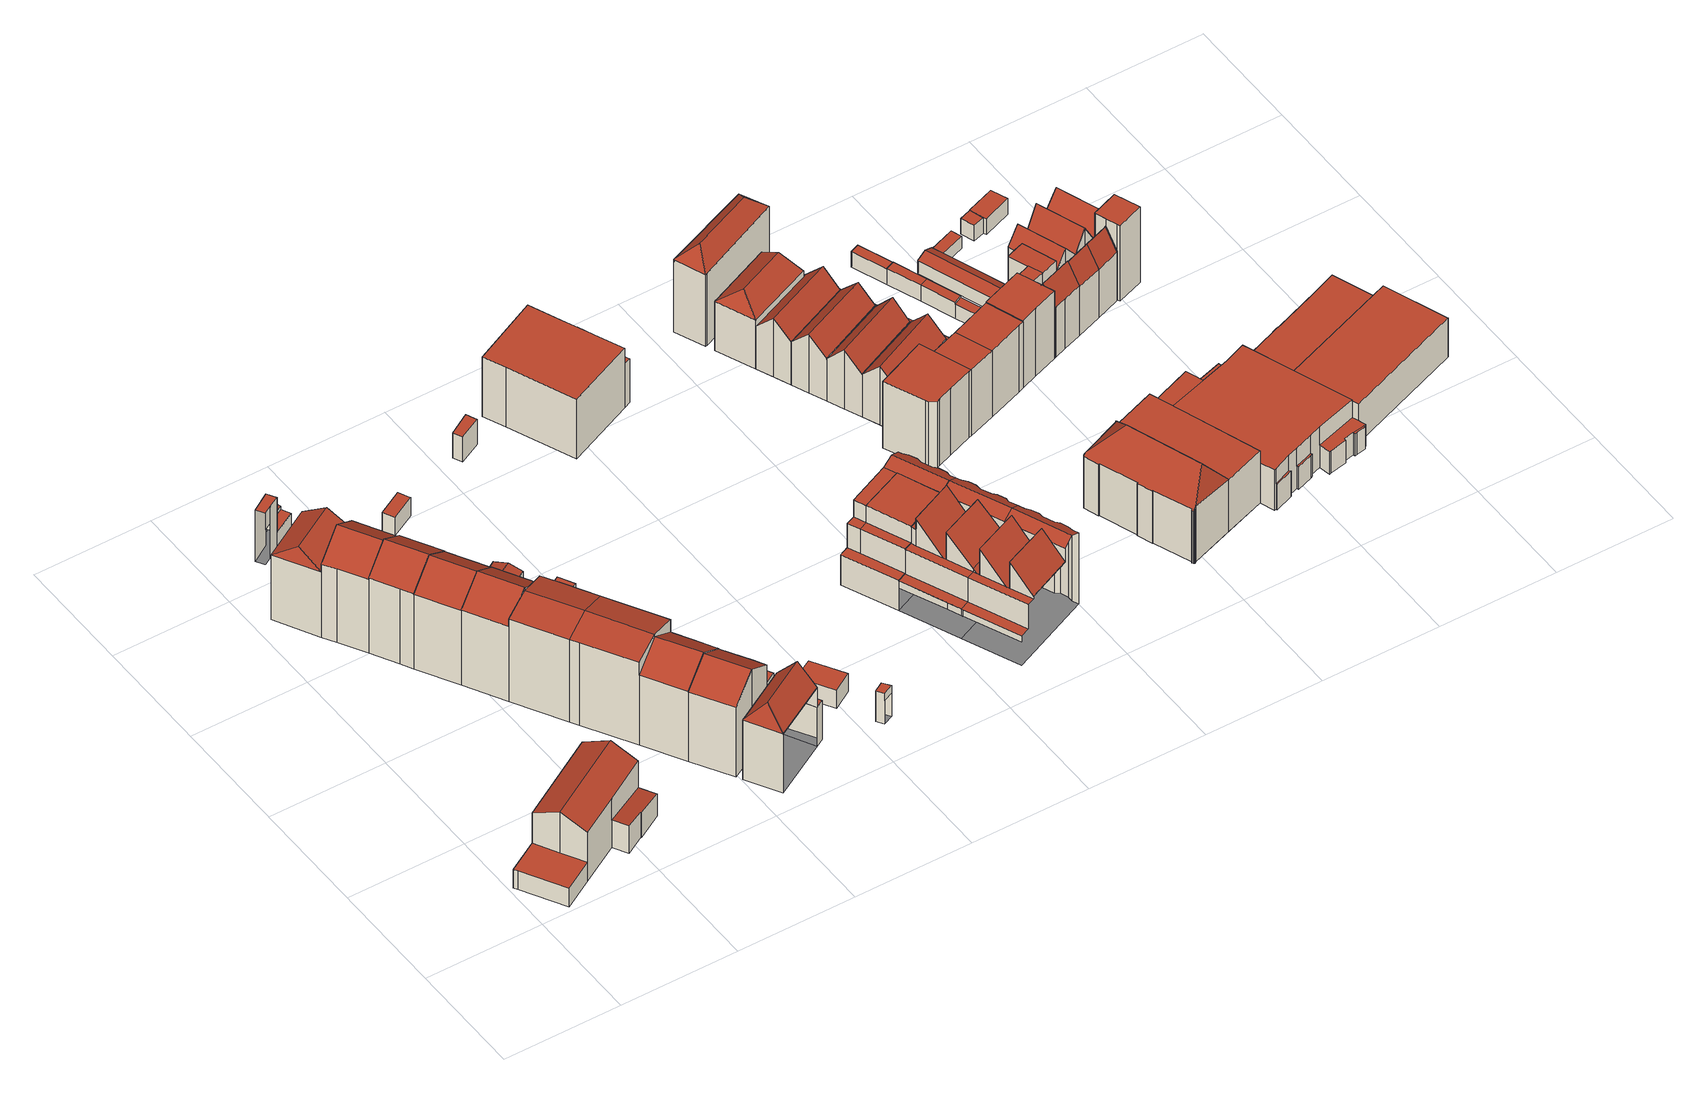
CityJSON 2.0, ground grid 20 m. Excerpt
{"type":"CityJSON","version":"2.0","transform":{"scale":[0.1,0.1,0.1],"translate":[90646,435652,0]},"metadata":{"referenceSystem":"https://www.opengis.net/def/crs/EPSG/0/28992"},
"CityObjects":{
"building1":{"type":"Building","attributes":{"TerrainHeight":2.44,"bron_tex":"UltraCAM-X 10cm juni 2008","voll_tex":"complete","bron_geo":"Lidar 15-30 punten - nov. 2008","status":"1","isWatertight":"0"},"geometry":[{"type":"MultiSurface","lod":"2","boundaries":[[[0,1,2,3,4,5]],[[6,7,8,9,10]],[[11,12,13,14,15]],[[15,16,17,11]],[[18,19,20,21,22,23,24,25,26,27,28]],[[5,4,21,20]],[[4,3,22,21]],[[3,2,23,22]],[[2,1,24,23]],[[1,0,25,24]],[[15,14,20,29]],[[14,13,0,5]],[[13,12,26,25]],[[12,11,30,10]],[[17,16,19,31]],[[16,15,29,19]],[[11,17,6,30]],[[7,6,31,18]],[[10,9,27,26]],[[9,8,28,27]],[[8,7,18,28]]],"semantics":{"surfaces":[{"type":"RoofSurface"},{"type":"GroundSurface"},{"type":"WallSurface"}],"values":[0,0,0,0,1,2,2,2,2,2,2,2,2,2,2,2,2,2,2,2,2]}}]},
"building2":{"type":"Building","attributes":{"TerrainHeight":1.16,"bron_tex":"UltraCAM-X 10cm juni 2008","voll_tex":"complete","bron_geo":"Lidar 15-30 punten - nov. 2008","status":"1","isWatertight":"0"},"geometry":[{"type":"MultiSurface","lod":"2","boundaries":[[[32,33,34,35]],[[33,36,37,34]],[[32,36,33]],[[38,39,40,41]],[[35,34,42,39]],[[34,37,40,42]],[[36,32,38,41]]],"semantics":{"surfaces":[{"type":"RoofSurface"},{"type":"GroundSurface"},{"type":"WallSurface"}],"values":[0,0,0,1,2,2,2]}}]},
"building3":{"type":"Building","attributes":{"TerrainHeight":0.5,"bron_tex":"UltraCAM-X 10cm juni 2008","voll_tex":"complete","bron_geo":"Lidar 15-30 punten - nov. 2008","status":"1","isWatertight":"0"},"geometry":[{"type":"MultiSurface","lod":"2","boundaries":[[[43,44,45,46,47]],[[48,43,47,49]],[[50,51,52,53]],[[40,54,55,56,57,41]],[[43,48,37,58]],[[48,49,51,50]],[[50,53,54,40]],[[53,52,55,54]],[[44,43,58,36]],[[46,45,57,56]],[[45,44,41,57]]],"semantics":{"surfaces":[{"type":"RoofSurface"},{"type":"GroundSurface"},{"type":"WallSurface"}],"values":[0,0,0,1,2,2,2,2,2,2,2]}}]},
"building4":{"type":"Building","attributes":{"TerrainHeight":0.2,"bron_tex":"UltraCAM-X 10cm juni 2008","voll_tex":"complete","bron_geo":"Lidar 15-30 punten - nov. 2008","status":"1","isWatertight":"0"},"geometry":[{"type":"MultiSurface","lod":"2","boundaries":[[[59,60,61,62,63]],[[64,59,63,65]],[[66,67,68,69]],[[56,55,70,71,72,73]],[[59,64,49,47]],[[64,65,68,67]],[[65,63,74,75]],[[67,66,52,51]],[[66,69,70,55]],[[69,68,71,70]],[[60,59,47,46]],[[63,62,76,74]],[[62,61,73,72]],[[61,60,56,73]]],"semantics":{"surfaces":[{"type":"RoofSurface"},{"type":"GroundSurface"},{"type":"WallSurface"}],"values":[0,0,0,1,2,2,2,2,2,2,2,2,2,2]}}]},
"building5":{"type":"Building","attributes":{"TerrainHeight":0.25,"bron_tex":"UltraCAM-X 10cm juni 2008","voll_tex":"complete","bron_geo":"Lidar 15-30 punten - nov. 2008","status":"1","isWatertight":"0"},"geometry":[{"type":"MultiSurface","lod":"2","boundaries":[[[74,76,77,78]],[[75,74,78,79]],[[72,71,80,81]],[[75,79,80,71]],[[77,76,72,81]]],"semantics":{"surfaces":[{"type":"RoofSurface"},{"type":"GroundSurface"},{"type":"WallSurface"}],"values":[0,0,1,2,2]}}]},
"building6":{"type":"Building","attributes":{"TerrainHeight":1.09,"bron_tex":"UltraCAM-X 10cm juni 2008","voll_tex":"complete","bron_geo":"Lidar 15-30 punten - nov. 2008","status":"1","isWatertight":"0"},"geometry":[{"type":"MultiSurface","lod":"2","boundaries":[[[82,83,84,85,86]],[[87,88,89,90]],[[91,92,93,94,95,96]],[[97,82,86,98]],[[99,100,101,102,103,104,105,106]],[[86,85,107,108]],[[85,84,109,107]],[[84,83,87,90]],[[83,82,110,100]],[[90,89,103,109]],[[89,88,111,103]],[[91,96,100,99]],[[96,95,88,87]],[[95,94,104,111]],[[94,93,112,113]],[[97,98,102,101]],[[98,86,108,102]],[[82,97,101,110]]],"semantics":{"surfaces":[{"type":"RoofSurface"},{"type":"GroundSurface"},{"type":"WallSurface"}],"values":[0,0,0,0,1,2,2,2,2,2,2,2,2,2,2,2,2,2]}}]},
"building7":{"type":"Building","attributes":{"TerrainHeight":0.2,"bron_tex":"UltraCAM-X 10cm juni 2008","voll_tex":"complete","bron_geo":"Lidar 15-30 punten - nov. 2008","status":"1","isWatertight":"0"},"geometry":[{"type":"MultiSurface","lod":"2","boundaries":[[[114,115,116,117]],[[118,114,117,119]],[[81,80,120,121]],[[115,114,78,77]],[[117,122,123]],[[116,115,81,121]],[[114,118,79,78]],[[118,119,120,80]],[[124,125,123]],[[125,117,123]]],"semantics":{"surfaces":[{"type":"RoofSurface"},{"type":"GroundSurface"},{"type":"WallSurface"}],"values":[0,0,1,2,2,2,2,2,2,2]}}]},
"building8":{"type":"Building","attributes":{"TerrainHeight":-0.03,"bron_tex":"UltraCAM-X 10cm juni 2008","voll_tex":"complete","bron_geo":"Lidar 15-30 punten - nov. 2008","status":"1","isWatertight":"0"},"geometry":[{"type":"MultiSurface","lod":"2","boundaries":[[[126,123,127,128,129]],[[123,130,131,127]],[[132,133,134,135]],[[121,120,136,137,138,139,140]],[[124,126,119]],[[126,129,133,132]],[[129,128,139,138]],[[130,122,116]],[[131,130,121,140]],[[132,135,136,120]],[[135,134,137,136]],[[134,133,138,137]]],"semantics":{"surfaces":[{"type":"RoofSurface"},{"type":"GroundSurface"},{"type":"WallSurface"}],"values":[0,0,0,1,2,2,2,2,2,2,2,2]}}]},
"building9":{"type":"Building","attributes":{"TerrainHeight":-0.03,"bron_tex":"UltraCAM-X 10cm juni 2008","voll_tex":"complete","bron_geo":"Lidar 15-30 punten - nov. 2008","status":"1","isWatertight":"0"},"geometry":[{"type":"MultiSurface","lod":"2","boundaries":[[[128,127,141,142]],[[127,131,143,144,141]],[[140,139,145,146,147]],[[128,142,145,139]],[[142,141,148,149]],[[141,144,150,148]],[[144,143,147,146]],[[143,131,140,147]]],"semantics":{"surfaces":[{"type":"RoofSurface"},{"type":"GroundSurface"},{"type":"WallSurface"}],"values":[0,0,1,2,2,2,2,2]}}]},
"building10":{"type":"Building","attributes":{"TerrainHeight":0.2,"bron_tex":"UltraCAM-X 10cm juni 2008","voll_tex":"complete","bron_geo":"Lidar 15-30 punten - nov. 2008","status":"1","isWatertight":"0"},"geometry":[{"type":"MultiSurface","lod":"2","boundaries":[[[148,151,152,153,154,149]],[[150,155,151,148]],[[146,145,156,157,158,159]],[[149,154,156,145]],[[154,153,160,161]],[[153,152,162,163]],[[152,151,164,165]],[[151,155,166,164]],[[155,150,146,159]]],"semantics":{"surfaces":[{"type":"RoofSurface"},{"type":"GroundSurface"},{"type":"WallSurface"}],"values":[0,0,1,2,2,2,2,2,2]}}]},
"building11":{"type":"Building","attributes":{"TerrainHeight":0.34,"bron_tex":"UltraCAM-X 10cm juni 2008","voll_tex":"complete","bron_geo":"Lidar 15-30 punten - nov. 2008","status":"1","isWatertight":"0"},"geometry":[{"type":"MultiSurface","lod":"2","boundaries":[[[164,166,167,168]],[[165,164,168,169,170]],[[171,172,173,174]],[[159,158,175,176,177,178,179]],[[168,167,179,180]],[[167,166,159,179]],[[165,170,181,162]],[[170,169,172,171]],[[169,168,180,178]],[[171,174,182,181]],[[174,173,177,176]],[[173,172,178,177]]],"semantics":{"surfaces":[{"type":"RoofSurface"},{"type":"GroundSurface"},{"type":"WallSurface"}],"values":[0,0,0,1,2,2,2,2,2,2,2,2]}}]},
"building12":{"type":"Building","attributes":{"TerrainHeight":0.46,"bron_tex":"UltraCAM-X 10cm juni 2008","voll_tex":"complete","bron_geo":"Lidar 15-30 punten - nov. 2008","status":"1","isWatertight":"0"},"geometry":[{"type":"MultiSurface","lod":"2","boundaries":[[[183,184,185]],[[185,184,186,187]],[[183,185,187,188]],[[189,190,191,192]],[[184,183,189,192]],[[187,186,193,194]],[[186,184,195,196]],[[183,188,190,189]],[[188,187,194,197]]],"semantics":{"surfaces":[{"type":"RoofSurface"},{"type":"GroundSurface"},{"type":"WallSurface"}],"values":[0,0,0,1,2,2,2,2,2]}}]},
"building13":{"type":"Building","attributes":{"TerrainHeight":0.38,"bron_tex":"UltraCAM-X 10cm juni 2008","voll_tex":"complete","bron_geo":"Lidar 15-30 punten - nov. 2008","status":"1","isWatertight":"0"},"geometry":[{"type":"MultiSurface","lod":"2","boundaries":[[[161,160,198,199]],[[156,200,201,157]],[[161,199,200,156]],[[199,198,201,200]]],"semantics":{"surfaces":[{"type":"RoofSurface"},{"type":"GroundSurface"},{"type":"WallSurface"}],"values":[0,1,2,2]}}]},
"building14":{"type":"Building","attributes":{"TerrainHeight":-0.03,"bron_tex":"UltraCAM-X 10cm juni 2008","voll_tex":"complete","bron_geo":"Lidar 15-30 punten - nov. 2008","status":"1","isWatertight":"0"},"geometry":[{"type":"MultiSurface","lod":"2","boundaries":[[[202,203,204,205]],[[203,206,207,204]],[[208,209,210,211]],[[202,205,210,209]],[[205,204,212,210]],[[203,202,209,213]],[[204,207,211,212]],[[207,206,208,211]],[[206,203,213,208]]],"semantics":{"surfaces":[{"type":"RoofSurface"},{"type":"GroundSurface"},{"type":"WallSurface"}],"values":[0,0,1,2,2,2,2,2,2]}}]},
"building15":{"type":"Building","attributes":{"TerrainHeight":0.38,"bron_tex":"UltraCAM-X 10cm juni 2008","voll_tex":"complete","bron_geo":"Lidar 15-30 punten - nov. 2008","status":"1","isWatertight":"0"},"geometry":[{"type":"MultiSurface","lod":"2","boundaries":[[[163,162,181,182,214,215]],[[201,216,176,175,158,157]],[[163,215,198,160]],[[215,214,216,201]],[[214,182,176,216]]],"semantics":{"surfaces":[{"type":"RoofSurface"},{"type":"GroundSurface"},{"type":"WallSurface"}],"values":[0,1,2,2,2]}}]},
"building16":{"type":"Building","attributes":{"TerrainHeight":-0.19,"bron_tex":"UltraCAM-X 10cm juni 2008","voll_tex":"complete","bron_geo":"Lidar 15-30 punten - nov. 2008","status":"1","isWatertight":"1"},"geometry":[{"type":"MultiSurface","lod":"2","boundaries":[[[217,218,219,220,221]],[[222,223,224,225,226]],[[217,221,223,222]],[[221,220,224,223]],[[220,219,225,224]],[[219,218,226,225]],[[218,217,222,226]]],"semantics":{"surfaces":[{"type":"RoofSurface"},{"type":"GroundSurface"},{"type":"WallSurface"}],"values":[0,1,2,2,2,2,2]}}]},
"building17":{"type":"Building","attributes":{"TerrainHeight":0.34,"bron_tex":"UltraCAM-X 10cm juni 2008","voll_tex":"complete","bron_geo":"Lidar 15-30 punten - nov. 2008","status":"1","isWatertight":"0"},"geometry":[{"type":"MultiSurface","lod":"2","boundaries":[[[197,193,227,228]],[[190,229,230,191]],[[197,228,229,190]],[[228,227,230,229]],[[227,193,191,230]]],"semantics":{"surfaces":[{"type":"RoofSurface"},{"type":"GroundSurface"},{"type":"WallSurface"}],"values":[0,1,2,2,2]}}]},
"building18":{"type":"Building","attributes":{"TerrainHeight":-0.22,"bron_tex":"UltraCAM-X 10cm juni 2008","voll_tex":"complete","bron_geo":"Lidar 15-30 punten - nov. 2008","status":"1","isWatertight":"1"},"geometry":[{"type":"MultiSurface","lod":"2","boundaries":[[[231,232,233,234]],[[235,236,237,238]],[[231,234,236,235]],[[234,233,237,236]],[[233,232,238,237]],[[232,231,235,238]]],"semantics":{"surfaces":[{"type":"RoofSurface"},{"type":"GroundSurface"},{"type":"WallSurface"}],"values":[0,1,2,2,2,2]}}]},
"building19":{"type":"Building","attributes":{"TerrainHeight":-0.8,"bron_tex":"UltraCAM-X 10cm juni 2008","voll_tex":"complete","bron_geo":"Lidar 15-30 punten - nov. 2008","status":"1","isWatertight":"0"},"geometry":[{"type":"MultiSurface","lod":"2","boundaries":[[[239,240,241,242]],[[243,244,245,246]],[[239,242,244,243]],[[242,241,245,244]],[[241,240,246,245]]],"semantics":{"surfaces":[{"type":"RoofSurface"},{"type":"GroundSurface"},{"type":"WallSurface"}],"values":[0,1,2,2,2]}}]},
"building20":{"type":"Building","attributes":{"TerrainHeight":-0.45,"bron_tex":"UltraCAM-X 10cm juni 2008","voll_tex":"complete","bron_geo":"Lidar 15-30 punten - nov. 2008","status":"1","isWatertight":"0"},"geometry":[{"type":"MultiSurface","lod":"2","boundaries":[[[247,248,249,250]],[[251,252,253,254]],[[247,250,253,252]],[[250,249,254,253]],[[249,248,255,256]],[[248,247,252,251]]],"semantics":{"surfaces":[{"type":"RoofSurface"},{"type":"GroundSurface"},{"type":"WallSurface"}],"values":[0,1,2,2,2,2]}}]},
"building21":{"type":"Building","attributes":{"TerrainHeight":-0.62,"bron_tex":"UltraCAM-X 10cm juni 2008","voll_tex":"complete","bron_geo":"Lidar 15-30 punten - nov. 2008","status":"1","isWatertight":"1"},"geometry":[{"type":"MultiSurface","lod":"2","boundaries":[[[257,258,259,260]],[[261,262,263,264]],[[257,260,262,261]],[[260,259,263,262]],[[259,258,264,263]],[[258,257,261,264]]],"semantics":{"surfaces":[{"type":"RoofSurface"},{"type":"GroundSurface"},{"type":"WallSurface"}],"values":[0,1,2,2,2,2]}}]},
"building22":{"type":"Building","attributes":{"TerrainHeight":-0.88,"bron_tex":"UltraCAM-X 10cm juni 2008","voll_tex":"complete","bron_geo":"Lidar 15-30 punten - nov. 2008","status":"1","isWatertight":"0"},"geometry":[{"type":"MultiSurface","lod":"2","boundaries":[[[265,266,267,268,269]],[[270,271,272,273]],[[274,275,276,277,278,279,280,281,282]],[[283,284,285,286,287,288,289,290,291,292,293,294]],[[274,282,295,283]],[[282,281,266,265]],[[281,280,288,287]],[[280,279,289,288]],[[279,278,290,289]],[[278,277,271,270]],[[277,276,293,296]],[[276,275,294,293]],[[275,274,283,294]],[[265,269,284,295]],[[269,268,285,284]],[[268,267,286,285]],[[267,266,287,286]],[[270,273,291,290]],[[273,272,292,291]],[[272,271,296,292]]],"semantics":{"surfaces":[{"type":"RoofSurface"},{"type":"GroundSurface"},{"type":"WallSurface"}],"values":[0,0,0,1,2,2,2,2,2,2,2,2,2,2,2,2,2,2,2,2]}}]},
"building23":{"type":"Building","attributes":{"TerrainHeight":-0.88,"bron_tex":"UltraCAM-X 10cm juni 2008","voll_tex":"complete","bron_geo":"Lidar 15-30 punten - nov. 2008","status":"1","isWatertight":"0"},"geometry":[{"type":"MultiSurface","lod":"2","boundaries":[[[297,298,299,300]],[[301,302,303,304,305]],[[302,306,307,303]],[[308,309,310,311]],[[312,313,314,315]],[[316,317,318,319,320,321,322,323,324,325,326,327]],[[317,308,311,328,318]],[[329,330,331,332,333,334,335,336,337,338,339,340,341]],[[297,300,311,310]],[[300,342,311]],[[299,298,343,344]],[[298,297,303,307]],[[301,305,334,345]],[[305,304,346,334]],[[302,301,315,347]],[[307,306,348,349]],[[306,302,347,314]],[[309,308,350,346]],[[310,309,304,303]],[[312,315,345,333]],[[314,313,351,352]],[[313,312,333,332]],[[317,316,335,353]],[[316,327,336,335]],[[327,326,337,336]],[[326,325,338,337]],[[325,324,339,338]],[[324,323,340,339]],[[323,322,341,340]],[[322,321,329,341]],[[321,320,330,329]],[[320,319,331,330]],[[308,317,353,350]],[[328,299,318]],[[328,342,299]]],"semantics":{"surfaces":[{"type":"RoofSurface"},{"type":"GroundSurface"},{"type":"WallSurface"}],"values":[0,0,0,0,0,0,0,1,2,2,2,2,2,2,2,2,2,2,2,2,2,2,2,2,2,2,2,2,2,2,2,2,2,2,2]}}]},
"building24":{"type":"Building","attributes":{"TerrainHeight":-0.84,"bron_tex":"UltraCAM-X 10cm juni 2008","voll_tex":"complete","bron_geo":"Lidar 15-30 punten - nov. 2008","status":"1","isWatertight":"0"},"geometry":[{"type":"MultiSurface","lod":"2","boundaries":[[[344,343,354,355]],[[349,348,356,357,358,359]],[[352,351,360,361]],[[362,363,364,365]],[[319,318,366,367,368,369,370,371,372,373,374,375]],[[318,299,376,377,378,366]],[[379,380,381,382]],[[383,384,385,386,332,331,387,388,389,390,391,392]],[[354,343,349,359]],[[393,358,380]],[[356,348,352,361]],[[394,351,395,396]],[[360,394,396,397]],[[362,365,381,380]],[[365,398,377]],[[363,362,358,357]],[[319,375,387,331]],[[375,374,388,387]],[[374,373,389,388]],[[373,372,390,389]],[[372,371,391,390]],[[371,370,392,391]],[[370,369,383,392]],[[369,368,384,383]],[[368,367,385,384]],[[378,398,364]],[[377,399,381]],[[376,299,344,355]],[[379,382,355,354]],[[382,399,376]],[[393,379,359]]],"semantics":{"surfaces":[{"type":"RoofSurface"},{"type":"GroundSurface"},{"type":"WallSurface"}],"values":[0,0,0,0,0,0,0,1,2,2,2,2,2,2,2,2,2,2,2,2,2,2,2,2,2,2,2,2,2,2,2]}}]},
"building25":{"type":"Building","attributes":{"TerrainHeight":-0.85,"bron_tex":"UltraCAM-X 10cm juni 2008","voll_tex":"complete","bron_geo":"Lidar 15-30 punten - nov. 2008","status":"1","isWatertight":"0"},"geometry":[{"type":"MultiSurface","lod":"2","boundaries":[[[400,401,402,403]],[[357,356,404,405,406,407]],[[361,360,408,409]],[[364,363,410,411]],[[366,378,412,413,414,415]],[[367,366,415,416,417,418,419,420,421,422,423,424]],[[425,426,427,428]],[[429,430,431,386,385,432,433,434,435,436,437,438]],[[400,403,411,410]],[[403,439,412]],[[440,400,407]],[[441,407,410]],[[440,406,401]],[[404,356,361,409]],[[442,360,397,443]],[[408,442,444,445]],[[441,363,357]],[[414,446,427]],[[413,439,402]],[[412,378,364,411]],[[367,424,432,385]],[[424,423,433,432]],[[423,422,434,433]],[[422,421,435,434]],[[421,420,436,435]],[[420,419,437,436]],[[419,418,438,437]],[[418,417,429,438]],[[417,416,430,429]],[[425,428,402,401]],[[428,446,413]],[[427,426,447]],[[426,425,406,405]]],"semantics":{"surfaces":[{"type":"RoofSurface"},{"type":"GroundSurface"},{"type":"WallSurface"}],"values":[0,0,0,0,0,0,0,1,2,2,2,2,2,2,2,2,2,2,2,2,2,2,2,2,2,2,2,2,2,2,2,2,2]}}]},
"building26":{"type":"Building","attributes":{"TerrainHeight":-0.88,"bron_tex":"UltraCAM-X 10cm juni 2008","voll_tex":"complete","bron_geo":"Lidar 15-30 punten - nov. 2008","status":"1","isWatertight":"0"},"geometry":[{"type":"MultiSurface","lod":"2","boundaries":[[[448,449,450,451,452,453,454,455,456,457,458]],[[456,455,459,460]],[[461,462,463,464,465,466,467,468,469,470,471,472]],[[448,458,472,471]],[[458,457,473,474]],[[457,456,462,461]],[[455,454,465,475]],[[454,453,466,465]],[[453,452,467,466]],[[452,451,468,467]],[[451,450,469,468]],[[450,449,470,469]],[[449,448,471,470]],[[456,460,463,462]],[[459,455,475,464]]],"semantics":{"surfaces":[{"type":"RoofSurface"},{"type":"GroundSurface"},{"type":"WallSurface"}],"values":[0,0,1,2,2,2,2,2,2,2,2,2,2,2,2]}}]},
"building27":{"type":"Building","attributes":{"TerrainHeight":-0.93,"bron_tex":"UltraCAM-X 10cm juni 2008","voll_tex":"complete","bron_geo":"Lidar 15-30 punten - nov. 2008","status":"1","isWatertight":"0"},"geometry":[{"type":"MultiSurface","lod":"2","boundaries":[[[476,477,478,479,480,481]],[[482,483,484]],[[485,486,487]],[[483,487,486,484]],[[482,484,486,485,488,489]],[[490,491,492,493,494,495]],[[483,482,494,493]],[[485,487,478,477]],[[487,483,493,496]],[[482,489,495,494]],[[489,488,495]],[[488,485,497,495]],[[477,476,490,497]],[[476,481,491,490]],[[481,480,492,491]],[[480,479,498,492]],[[479,478,496,498]]],"semantics":{"surfaces":[{"type":"RoofSurface"},{"type":"GroundSurface"},{"type":"WallSurface"}],"values":[0,0,0,0,0,1,2,2,2,2,2,2,2,2,2,2,2]}}]},
"building28":{"type":"Building","attributes":{"TerrainHeight":-0.86,"bron_tex":"UltraCAM-X 10cm juni 2008","voll_tex":"complete","bron_geo":"Lidar 15-30 punten - nov. 2008","status":"1","isWatertight":"0"},"geometry":[{"type":"MultiSurface","lod":"2","boundaries":[[[499,500,501,502]],[[499,503,500]],[[503,504,505,501,500]],[[501,505,502]],[[506,507,508,509,510]],[[499,502,511,512]],[[503,499,510,509]],[[505,504,508,507]],[[504,503,509,508]],[[502,505,507,506]]],"semantics":{"surfaces":[{"type":"RoofSurface"},{"type":"GroundSurface"},{"type":"WallSurface"}],"values":[0,0,0,0,1,2,2,2,2,2]}}]},
"building29":{"type":"Building","attributes":{"TerrainHeight":-1.01,"bron_tex":"UltraCAM-X 10cm juni 2008","voll_tex":"complete","bron_geo":"Lidar 15-30 punten - nov. 2008","status":"1","isWatertight":"0"},"geometry":[{"type":"MultiSurface","lod":"2","boundaries":[[[513,514,515,516]],[[517,518,519,520]],[[521,522,517,520]],[[493,492,523,524]],[[514,513,492,498]],[[513,516,523,492]],[[520,519,515,525]],[[519,518,524,526]],[[518,517,527,524]],[[522,521,498,493]],[[521,520,525,514]],[[517,522,493,527]]],"semantics":{"surfaces":[{"type":"RoofSurface"},{"type":"GroundSurface"},{"type":"WallSurface"}],"values":[0,0,0,1,2,2,2,2,2,2,2,2]}}]},
"building30":{"type":"Building","attributes":{"TerrainHeight":-0.99,"bron_tex":"UltraCAM-X 10cm juni 2008","voll_tex":"complete","bron_geo":"Lidar 15-30 punten - nov. 2008","status":"1","isWatertight":"0"},"geometry":[{"type":"MultiSurface","lod":"2","boundaries":[[[518,528,529,519]],[[528,530,531,529]],[[516,515,532,533,534]],[[535,536,537]],[[524,523,538,539]],[[518,519,526,524]],[[519,529,540,515]],[[528,518,524,541]],[[529,531,532,540]],[[531,530,535,537]],[[530,528,541,539]],[[516,534,538,523]],[[537,536,533,532]]],"semantics":{"surfaces":[{"type":"RoofSurface"},{"type":"GroundSurface"},{"type":"WallSurface"}],"values":[0,0,0,0,1,2,2,2,2,2,2,2,2]}}]},
"building31":{"type":"Building","attributes":{"TerrainHeight":-1.12,"bron_tex":"UltraCAM-X 10cm juni 2008","voll_tex":"complete","bron_geo":"Lidar 15-30 punten - nov. 2008","status":"1","isWatertight":"0"},"geometry":[{"type":"MultiSurface","lod":"2","boundaries":[[[542,543,544]],[[545,546,547,548,549]],[[550,551,552,553]],[[552,554,544,553]],[[539,538,555,556]],[[542,544,554]],[[544,543,548,547]],[[543,542,554,557]],[[546,545,534,533]],[[545,549,555,538]],[[549,548,558,559]],[[551,550,536,535]],[[550,553,560,546]],[[552,551,539,561]],[[553,544,547,560]],[[554,552,561,556]]],"semantics":{"surfaces":[{"type":"RoofSurface"},{"type":"GroundSurface"},{"type":"WallSurface"}],"values":[0,0,0,0,1,2,2,2,2,2,2,2,2,2,2,2]}}]},
"building32":{"type":"Building","attributes":{"TerrainHeight":-0.99,"bron_tex":"UltraCAM-X 10cm juni 2008","voll_tex":"complete","bron_geo":"Lidar 15-30 punten - nov. 2008","status":"1","isWatertight":"0"},"geometry":[{"type":"MultiSurface","lod":"2","boundaries":[[[562,474,473,563,564,565,566]],[[557,554,562,566]],[[559,558,567,568,569]],[[556,555,570,571,572,573,461,472]],[[566,565,567,574]],[[565,564,572,575]],[[564,563,576,577]],[[563,473,461,573]],[[474,562,578,472]],[[557,566,574,558]],[[562,554,556,578]],[[559,569,570,555]],[[569,568,571,570]],[[568,567,575,571]]],"semantics":{"surfaces":[{"type":"RoofSurface"},{"type":"GroundSurface"},{"type":"WallSurface"}],"values":[0,0,0,1,2,2,2,2,2,2,2,2,2,2]}}]},
"building33":{"type":"Building","attributes":{"TerrainHeight":-0.84,"bron_tex":"UltraCAM-X 10cm juni 2008","voll_tex":"complete","bron_geo":"Lidar 15-30 punten - nov. 2008","status":"1","isWatertight":"0"},"geometry":[{"type":"MultiSurface","lod":"2","boundaries":[[[576,579,580,581,582,577]],[[572,571,583,584,585,573]],[[577,582,571,572]],[[582,581,583,571]],[[581,580,584,583]],[[580,579,585,584]],[[579,576,573,585]]],"semantics":{"surfaces":[{"type":"RoofSurface"},{"type":"GroundSurface"},{"type":"WallSurface"}],"values":[0,1,2,2,2,2,2]}}]},
"building34":{"type":"Building","attributes":{"TerrainHeight":-0.98,"bron_tex":"UltraCAM-X 10cm juni 2008","voll_tex":"complete","bron_geo":"Lidar 15-30 punten - nov. 2008","status":"1","isWatertight":"0"},"geometry":[{"type":"MultiSurface","lod":"2","boundaries":[[[460,459,586,587,588]],[[463,589,590,591,464]],[[460,588,589,463]],[[587,586,591,590]],[[586,459,464,591]]],"semantics":{"surfaces":[{"type":"RoofSurface"},{"type":"GroundSurface"},{"type":"WallSurface"}],"values":[0,1,2,2,2]}}]},
"building35":{"type":"Building","attributes":{"TerrainHeight":-1.08,"bron_tex":"UltraCAM-X 10cm juni 2008","voll_tex":"complete","bron_geo":"Lidar 15-30 punten - nov. 2008","status":"1","isWatertight":"0"},"geometry":[{"type":"MultiSurface","lod":"2","boundaries":[[[592,593,594,595]],[[596,597,598,599]],[[600,601,602,603,604]],[[593,592,605,606]],[[592,595,600,604]],[[595,594,607,600]],[[594,593,599,598]],[[596,599,603,602]],[[598,597,601,607]],[[597,596,602,601]]],"semantics":{"surfaces":[{"type":"RoofSurface"},{"type":"GroundSurface"},{"type":"WallSurface"}],"values":[0,0,1,2,2,2,2,2,2,2]}}]},
"building36":{"type":"Building","attributes":{"TerrainHeight":-1.11,"bron_tex":"UltraCAM-X 10cm juni 2008","voll_tex":"complete","bron_geo":"Lidar 15-30 punten - nov. 2008","status":"1","isWatertight":"0"},"geometry":[{"type":"MultiSurface","lod":"2","boundaries":[[[608,609,610,611,612]],[[589,613,614,615,590]],[[608,612,613,589]],[[612,611,614,613]],[[611,610,615,614]],[[610,609,590,615]],[[609,608,588,587]]],"semantics":{"surfaces":[{"type":"RoofSurface"},{"type":"GroundSurface"},{"type":"WallSurface"}],"values":[0,1,2,2,2,2,2]}}]},
"building37":{"type":"Building","attributes":{"TerrainHeight":-1.07,"bron_tex":"UltraCAM-X 10cm juni 2008","voll_tex":"complete","bron_geo":"Lidar 15-30 punten - nov. 2008","status":"1","isWatertight":"0"},"geometry":[{"type":"MultiSurface","lod":"2","boundaries":[[[616,617,618,619]],[[620,621,622,623]],[[616,619,622,621]],[[619,618,623,622]],[[617,616,621,620]]],"semantics":{"surfaces":[{"type":"RoofSurface"},{"type":"GroundSurface"},{"type":"WallSurface"}],"values":[0,1,2,2,2]}}]},
"building38":{"type":"Building","attributes":{"TerrainHeight":-1.15,"bron_tex":"UltraCAM-X 10cm juni 2008","voll_tex":"complete","bron_geo":"Lidar 15-30 punten - nov. 2008","status":"1","isWatertight":"0"},"geometry":[{"type":"MultiSurface","lod":"2","boundaries":[[[624,625,626,627]],[[623,628,629,620]],[[625,624,618,617]],[[624,627,628,623]],[[626,625,620,629]]],"semantics":{"surfaces":[{"type":"RoofSurface"},{"type":"GroundSurface"},{"type":"WallSurface"}],"values":[0,1,2,2,2]}}]},
"building39":{"type":"Building","attributes":{"TerrainHeight":-1.15,"bron_tex":"UltraCAM-X 10cm juni 2008","voll_tex":"complete","bron_geo":"Lidar 15-30 punten - nov. 2008","status":"1","isWatertight":"0"},"geometry":[{"type":"MultiSurface","lod":"2","boundaries":[[[627,626,630,631]],[[628,632,633,629]],[[627,631,632,628]],[[631,630,634,635]],[[630,626,629,633]]],"semantics":{"surfaces":[{"type":"RoofSurface"},{"type":"GroundSurface"},{"type":"WallSurface"}],"values":[0,1,2,2,2]}}]},
"building40":{"type":"Building","attributes":{"TerrainHeight":-0.91,"bron_tex":"UltraCAM-X 10cm juni 2008","voll_tex":"complete","bron_geo":"Lidar 15-30 punten - nov. 2008","status":"1","isWatertight":"0"},"geometry":[{"type":"MultiSurface","lod":"2","boundaries":[[[636,635,634,593]],[[606,605,637]],[[633,632,604,603]],[[635,636,638,632]],[[636,593,606,637]],[[593,634,633,603]],[[637,605,604,638]]],"semantics":{"surfaces":[{"type":"RoofSurface"},{"type":"GroundSurface"},{"type":"WallSurface"}],"values":[0,0,1,2,2,2,2]}}]},
"building41":{"type":"Building","attributes":{"TerrainHeight":-1.02,"bron_tex":"UltraCAM-X 10cm juni 2008","voll_tex":"complete","bron_geo":"Lidar 15-30 punten - nov. 2008","status":"1","isWatertight":"0"},"geometry":[{"type":"MultiSurface","lod":"2","boundaries":[[[639,640,641,642,643]],[[644,645,646,647]],[[648,649,650,651]],[[649,652,653,654,655,650]],[[656,657,658,659,614,613,660,661]],[[662,643,663,664]],[[639,662,664,665]],[[643,642,666,656]],[[642,641,667,651]],[[640,639,661,660]],[[644,647,660,613]],[[647,646,641,640]],[[646,645,648,667]],[[645,644,613,668]],[[651,650,669,670]],[[649,648,668,671]],[[650,655,672,669]],[[655,654,658,657]],[[654,653,659,658]],[[653,652,614,659]],[[652,649,671,614]]],"semantics":{"surfaces":[{"type":"RoofSurface"},{"type":"GroundSurface"},{"type":"WallSurface"}],"values":[0,0,0,0,1,2,2,2,2,2,2,2,2,2,2,2,2,2,2,2,2]}}]},
"building42":{"type":"Building","attributes":{"TerrainHeight":-0.81,"bron_tex":"UltraCAM-X 10cm juni 2008","voll_tex":"complete","bron_geo":"Lidar 15-30 punten - nov. 2008","status":"1","isWatertight":"0"},"geometry":[{"type":"MultiSurface","lod":"2","boundaries":[[[673,664,663,674,675,676,677]],[[678,665,664,673]],[[679,680,681,656,661,682,683]],[[673,677,683,684]],[[677,676,685,686]],[[676,675,680,679]],[[675,674,681,680]],[[678,673,684,682]],[[665,678,682,661]]],"semantics":{"surfaces":[{"type":"RoofSurface"},{"type":"GroundSurface"},{"type":"WallSurface"}],"values":[0,0,1,2,2,2,2,2,2]}}]},
"building43":{"type":"Building","attributes":{"TerrainHeight":-0.82,"bron_tex":"UltraCAM-X 10cm juni 2008","voll_tex":"complete","bron_geo":"Lidar 15-30 punten - nov. 2008","status":"1","isWatertight":"0"},"geometry":[{"type":"MultiSurface","lod":"2","boundaries":[[[686,685,687,688]],[[683,689,690,679]],[[686,688,689,683]],[[688,687,690,689]],[[687,685,679,690]]],"semantics":{"surfaces":[{"type":"RoofSurface"},{"type":"GroundSurface"},{"type":"WallSurface"}],"values":[0,1,2,2,2]}}]},
"building44":{"type":"Building","attributes":{"TerrainHeight":-0.63,"bron_tex":"UltraCAM-X 10cm juni 2008","voll_tex":"complete","bron_geo":"Lidar 15-30 punten - nov. 2008","status":"1","isWatertight":"0"},"geometry":[{"type":"MultiSurface","lod":"2","boundaries":[[[691,692,693,694,695,696,697,698,699,700,701,702,703]],[[704,705,706,707,708,709,710,711,712,713,714,715,716,717,718,719]],[[720,721,722,723]],[[718,717,724]],[[717,716,725,726,727,724]],[[728,729,730]],[[715,725,716]],[[731,732,733,734]],[[735,736,737,738,739]],[[736,740,741,742,743,744,745,746,747,748,749,750,737]],[[751,752,753,754,755,756,757,758,759,760,761]],[[762,763,764,765]],[[766,767,768,769]],[[770,771,772,773,774]],[[756,775,776,777,757]],[[778,779,780,781,782]],[[783,784,785,786,787,788,789,790,791,792,793,794,795,796,797,798,799,800,801,802,803,804,805,806,807,808,809,810,811,812,813,814,815,816,817,818,819,820,821,822,823,824,825,826,827,828,829,830,831,832,833,834,835,836,837,838,839,840,841,842,843]],[[731,734,784,783]],[[734,733,785,784]],[[735,739,843,842]],[[739,738,783,843]],[[738,737,732,731]],[[737,750,733,732]],[[750,749,786,785]],[[749,748,692,691]],[[748,747,844,778]],[[747,746,751,761]],[[746,745,812,811]],[[745,744,770,774]],[[744,743,817,816]],[[743,742,762,765]],[[742,741,821,820]],[[741,740,822,821]],[[760,759,800,799]],[[759,758,801,800]],[[758,757,802,801]],[[756,755,807,806]],[[755,754,808,807]],[[754,753,809,808]],[[753,752,810,809]],[[752,751,811,810]],[[765,764,818,817]],[[764,763,819,818]],[[763,762,820,819]],[[767,766,842,845]],[[766,846,736,735]],[[846,769,740,736]],[[769,768,847,822]],[[774,773,813,812]],[[773,772,814,813]],[[772,771,815,814]],[[771,770,816,815]],[[757,777,803,802]],[[777,776,804,803]],[[776,775,805,804]],[[775,756,806,805]],[[778,782,693,692]],[[782,781,797,848]],[[781,780,798,797]],[[780,779,799,798]],[[779,844,761,760]],[[704,719,837,836]],[[849,718,729]],[[715,720,723]],[[714,713,827,826]],[[713,712,828,827]],[[712,711,829,828]],[[711,710,830,829]],[[710,709,831,830]],[[709,708,832,831]],[[708,707,833,832]],[[707,706,834,833]],[[706,705,835,834]],[[705,704,836,835]],[[723,722,824,823]],[[722,721,825,824]],[[721,720,826,825]],[[718,724,840,839]],[[724,727,850,840]],[[727,726,845,850]],[[726,725,768,767]],[[728,730,838,837]],[[730,729,839,838]],[[849,728,719]],[[725,715,823,847]],[[691,703,787,786]],[[703,702,788,787]],[[702,701,789,788]],[[701,700,790,789]],[[700,699,791,790]],[[699,698,792,791]],[[698,697,793,792]],[[697,696,794,793]],[[696,695,795,794]],[[695,694,796,795]],[[694,693,848,796]]],"semantics":{"surfaces":[{"type":"RoofSurface"},{"type":"GroundSurface"},{"type":"WallSurface"}],"values":[0,0,0,0,0,0,0,0,0,0,0,0,0,0,0,0,1,2,2,2,2,2,2,2,2,2,2,2,2,2,2,2,2,2,2,2,2,2,2,2,2,2,2,2,2,2,2,2,2,2,2,2,2,2,2,2,2,2,2,2,2,2,2,2,2,2,2,2,2,2,2,2,2,2,2,2,2,2,2,2,2,2,2,2,2,2,2,2,2,2,2,2,2,2,2,2]}}]},
"building45":{"type":"Building","attributes":{"TerrainHeight":-0.76,"bron_tex":"UltraCAM-X 10cm juni 2008","voll_tex":"complete","bron_geo":"Lidar 15-30 punten - nov. 2008","status":"1","isWatertight":"0"},"geometry":[{"type":"MultiSurface","lod":"2","boundaries":[[[669,672,851,852]],[[670,669,852,853]],[[854,855,856,857]],[[855,858,859,860,856]],[[861,862,657,656,681]],[[855,854,861,863]],[[854,857,864,861]],[[857,856,865,853]],[[858,855,863,681]],[[856,860,670,865]],[[860,859,656,666]],[[859,858,674,663]],[[851,866,852]],[[851,672,657,862]],[[853,852,867]]],"semantics":{"surfaces":[{"type":"RoofSurface"},{"type":"GroundSurface"},{"type":"WallSurface"}],"values":[0,0,0,0,1,2,2,2,2,2,2,2,2,2,2]}}]},
"building46":{"type":"Building","attributes":{"TerrainHeight":-0.73,"bron_tex":"UltraCAM-X 10cm juni 2008","voll_tex":"complete","bron_geo":"Lidar 15-30 punten - nov. 2008","status":"1","isWatertight":"0"},"geometry":[{"type":"MultiSurface","lod":"2","boundaries":[[[852,866,868,869]],[[867,852,869,870]],[[871,872,873,874]],[[875,871,874,876]],[[877,878,862,861]],[[868,866,862,878]],[[872,871,879,861]],[[874,873,867,880]],[[873,872,861,864]],[[871,875,877,879]],[[875,876,881,877]],[[876,874,880,870]]],"semantics":{"surfaces":[{"type":"RoofSurface"},{"type":"GroundSurface"},{"type":"WallSurface"}],"values":[0,0,0,0,1,2,2,2,2,2,2,2]}}]},
"building47":{"type":"Building","attributes":{"TerrainHeight":-0.87,"bron_tex":"UltraCAM-X 10cm juni 2008","voll_tex":"complete","bron_geo":"Lidar 15-30 punten - nov. 2008","status":"1","isWatertight":"0"},"geometry":[{"type":"MultiSurface","lod":"2","boundaries":[[[882,883,884,885]],[[886,887,888,889]],[[882,885,889,888]],[[884,883,887,886]],[[883,882,888,887]]],"semantics":{"surfaces":[{"type":"RoofSurface"},{"type":"GroundSurface"},{"type":"WallSurface"}],"values":[0,1,2,2,2]}}]},
"building48":{"type":"Building","attributes":{"TerrainHeight":-0.94,"bron_tex":"UltraCAM-X 10cm juni 2008","voll_tex":"complete","bron_geo":"Lidar 15-30 punten - nov. 2008","status":"1","isWatertight":"0"},"geometry":[{"type":"MultiSurface","lod":"2","boundaries":[[[890,891,892,893,894]],[[889,895,896,897,886]],[[890,894,895,889]],[[894,893,896,895]],[[893,892,897,896]],[[892,891,886,897]],[[891,890,885,884]]],"semantics":{"surfaces":[{"type":"RoofSurface"},{"type":"GroundSurface"},{"type":"WallSurface"}],"values":[0,1,2,2,2,2,2]}}]},
"building49":{"type":"Building","attributes":{"TerrainHeight":-0.74,"bron_tex":"UltraCAM-X 10cm juni 2008","voll_tex":"complete","bron_geo":"Lidar 15-30 punten - nov. 2008","status":"1","isWatertight":"0"},"geometry":[{"type":"MultiSurface","lod":"2","boundaries":[[[898,899,900,901,902,903]],[[875,876,904,899,898]],[[905,906,907,908,909,910]],[[869,868,911,912]],[[913,869,912,914]],[[877,915,916,917,918,919,920,921,878]],[[922,910,900,899]],[[905,922,899,904]],[[910,909,918,917]],[[909,908,919,918]],[[908,907,920,919]],[[907,906,921,920]],[[923,905,914,912]],[[906,923,912,911]],[[911,868,878,921]],[[913,870,869]],[[898,903,915,924]],[[903,902,925,915]],[[902,901,916,925]],[[901,900,917,916]],[[875,898,924,877]],[[904,876,913,914]],[[876,875,877,881]]],"semantics":{"surfaces":[{"type":"RoofSurface"},{"type":"GroundSurface"},{"type":"WallSurface"}],"values":[0,0,0,0,0,1,2,2,2,2,2,2,2,2,2,2,2,2,2,2,2,2,2]}}]}
},
"vertices":[
[170,77,54],[184,53,54],[216,71,49],[217,70,49],[260,95,43],[245,121,43],[60,116,36],[8,86,36],[12,79,36],[52,9,36],[104,39,36],[82,77,117],[104,39,95],[170,77,95],[245,121,95],[223,159,117],[201,198,95],[60,116,95],[8,86,0],[201,198,0],[245,121,0],[260,95,0],[217,70,0],[216,71,0],[184,53,0],[170,77,0],[104,39,0],[52,9,0],[12,79,0],[223,159,0],[82,77,36],[60,116,0],
[29,736,127],[56,706,153],[134,750,153],[115,785,128],[68,666,128],[154,716,128],[29,736,0],[115,785,0],[154,716,0],[68,666,0],[134,750,0],
[111,691,179],[68,666,143],[81,645,144],[106,602,144],[148,626,179],[154,716,144],[191,651,144],[154,716,94],[191,651,94],[213,663,94],[176,726,94],[176,726,0],[213,663,0],[106,602,0],[81,645,0],[111,691,128],
[148,626,182],[106,602,147],[131,558,147],[141,539,147],[184,564,182],[191,651,147],[227,588,147],[213,663,97],[191,651,97],[227,588,97],[249,601,97],[249,601,0],[227,588,0],[141,539,0],[131,558,0],[184,564,181],[227,588,146],[141,539,146],
[179,474,146],[222,498,181],[264,523,146],[264,523,0],[179,474,0],
[105,872,40],[108,867,37],[148,889,38],[148,890,38],[145,894,40],[108,867,32],[117,852,32],[156,874,32],[148,889,32],[77,848,101],[85,835,101],[86,834,101],[99,842,101],[117,852,101],[108,867,101],[102,877,38],[142,900,38],[77,848,0],[108,867,0],[102,877,0],[142,900,0],[156,874,0],[99,842,0],[86,834,0],[85,835,0],[148,890,0],[145,894,0],[148,889,0],[105,872,0],[117,852,0],[86,834,69],[99,842,69],
[222,498,182],[179,474,147],[216,408,147],[259,432,182],[264,523,147],[302,457,147],[302,457,0],[216,408,0],[248,426,173],[259,432,176],[270,438,173],[259,432,181],
[302,457,162],[307,350,176],[350,375,162],[320,427,162],[216,408,162],[264,325,162],[302,457,36],[320,427,36],[339,437,36],[322,467,36],[322,467,0],[339,437,0],[320,427,0],[350,375,0],[264,325,0],
[362,254,176],[406,279,162],[272,311,162],[320,230,162],[406,279,0],[320,230,0],[272,311,0],[362,254,172],[406,279,138],[320,230,138],
[402,188,172],[444,212,138],[440,219,138],[424,249,137],[359,163,138],[424,249,0],[440,219,0],[444,212,0],[359,163,0],[440,219,80],[424,249,80],[444,212,90],[440,219,90],[402,188,170],[444,212,137],[359,163,137],
[398,99,137],[440,123,170],[482,147,137],[472,166,137],[472,166,101],[482,147,101],[502,159,101],[492,177,101],[472,166,0],[492,177,0],[502,159,0],[482,147,0],[398,99,0],[440,123,0],[472,166,90],[492,177,90],
[403,90,116],[435,34,116],[431,68,153],[528,87,116],[513,115,153],[497,144,116],[403,90,0],[497,144,0],[528,87,0],[435,34,0],[528,87,77],[513,115,77],[435,34,115],[528,87,115],[497,144,77],
[460,230,80],[443,260,80],[443,260,0],[460,230,0],
[315,622,22],[326,602,29],[357,620,29],[345,640,22],[338,582,22],[369,600,22],[338,582,0],[315,622,0],[345,640,0],[369,600,0],[357,620,0],[326,602,0],
[464,223,90],[460,230,90],[464,223,0],
[262,800,36],[272,781,36],[313,803,36],[312,804,36],[303,822,36],[262,800,0],[303,822,0],[312,804,0],[313,803,0],[272,781,0],
[542,95,77],[509,150,77],[509,150,0],[542,95,0],
[379,547,27],[393,521,27],[414,533,27],[400,559,27],[379,547,0],[400,559,0],[414,533,0],[393,521,0],
[596,210,35],[562,191,35],[595,137,35],[628,157,35],[596,210,0],[628,157,0],[595,137,0],[562,191,0],
[626,84,60],[634,72,60],[651,80,60],[642,93,60],[634,72,0],[626,84,0],[642,93,0],[651,80,0],[634,72,46],[651,80,46],
[429,869,49],[436,854,49],[473,872,49],[465,890,49],[429,869,0],[465,890,0],[473,872,0],[436,854,0],
[624,969,92],[646,917,92],[657,921,92],[658,922,92],[636,974,92],[668,867,86],[689,818,86],[701,823,86],[680,872,86],[511,916,117],[527,879,117],[574,769,117],[689,818,117],[668,867,117],[657,892,117],[656,895,117],[646,917,117],[624,969,117],[511,916,0],[636,974,0],[658,922,0],[657,921,0],[646,917,0],[656,895,0],[657,892,0],[668,867,0],[680,872,0],[701,823,0],[574,769,0],[527,879,0],[624,969,0],[689,818,0],
[780,338,141],[810,268,139],[884,300,139],[854,369,141],[757,352,107],[766,332,107],[780,338,107],[772,358,107],[760,353,107],[796,262,107],[810,268,107],[845,390,140],[772,358,140],[780,338,140],[854,369,140],[741,345,59],[780,255,59],[796,262,59],[757,352,59],[880,405,140],[863,397,149],[902,308,149],[918,315,140],[914,324,140],[915,334,138],[910,347,138],[902,353,140],[895,370,140],[896,380,138],[890,393,138],[882,399,140],[884,300,140],[915,334,0],[914,324,0],[918,315,0],[780,255,0],[741,345,0],[760,353,0],[880,405,0],[882,399,0],[890,393,0],[896,380,0],[895,370,0],[902,353,0],[910,347,0],[872,327,140],[810,268,138],[884,300,138],[757,352,0],[772,358,0],[766,332,59],[796,262,106],[810,268,106],[845,390,0],[780,255,58],[796,262,58],[863,397,0],
[813,260,138],[887,292,138],[838,165,106],[851,170,106],[833,213,106],[813,260,106],[822,158,58],[838,165,58],[833,213,159],[851,170,113],[926,203,114],[908,244,159],[944,211,149],[960,218,140],[953,233,140],[955,242,138],[949,255,138],[942,260,140],[934,277,140],[935,288,138],[930,301,138],[922,307,140],[887,292,139],[908,244,139],[926,203,139],[813,260,160],[833,213,101],[908,244,101],[887,292,160],[955,242,0],[953,233,0],[960,218,0],[822,158,0],[922,307,0],[930,301,0],[935,288,0],[934,277,0],[942,260,0],[949,255,0],[831,217,106],[813,180,58],[780,255,45],[813,180,45],[822,158,45],[916,226,139],[894,275,139],
[855,160,157],[875,113,100],[951,145,100],[931,192,157],[878,71,106],[891,76,106],[875,113,106],[855,160,106],[863,64,58],[878,71,58],[855,160,102],[931,192,102],[931,192,139],[951,145,139],[967,109,139],[984,117,149],[1000,124,140],[996,134,140],[996,144,138],[991,157,138],[984,162,140],[976,181,140],[977,190,138],[971,203,138],[964,208,140],[875,113,158],[891,76,111],[967,109,112],[951,145,158],[996,134,0],[1000,124,0],[863,64,0],[964,208,0],[971,203,0],[977,190,0],[976,181,0],[984,162,0],[991,157,0],[996,144,0],[937,177,139],[873,118,106],[854,164,106],[823,155,58],[823,155,45],[823,155,46],[863,64,46],[957,131,139],[967,109,111],
[948,546,130],[977,480,130],[979,475,130],[990,469,130],[995,471,130],[1020,480,130],[1062,495,130],[1066,496,130],[1043,557,130],[1034,582,130],[982,560,130],[1112,512,130],[1090,573,130],[1034,582,0],[1043,557,0],[1090,573,0],[1112,512,0],[1062,495,0],[1020,480,0],[995,471,0],[990,469,0],[979,475,0],[977,480,0],[948,546,0],[982,560,0],[1034,582,83],[982,560,85],[1066,496,0],
[994,903,36],[974,894,36],[1002,828,36],[1006,830,36],[1014,834,36],[1020,837,36],[861,845,96],[888,781,95],[896,823,120],[974,894,95],[979,858,120],[1002,828,95],[864,847,95],[864,847,96],[994,903,0],[1020,837,0],[1014,834,0],[888,781,0],[861,845,0],[864,847,0],[1002,828,0],[974,894,0],[1006,830,0],
[834,909,142],[868,894,168],[973,937,168],[986,970,142],[855,859,141],[858,860,141],[1006,923,144],[986,970,0],[1006,923,0],[858,860,0],[855,859,0],[834,909,0],[986,970,137],[834,909,137],
[1014,834,77],[1006,830,77],[1029,776,77],[1037,779,77],[900,753,115],[912,726,84],[1029,776,84],[1018,803,115],[1006,830,84],[888,781,84],[1037,779,0],[912,726,0],[1018,803,77],[1029,776,0],[900,753,0],
[923,698,115],[1041,748,115],[935,670,84],[1052,721,85],[1052,721,77],[1052,720,77],[1061,724,77],[935,670,82],[1052,720,83],[1052,721,82],[1061,724,0],[935,670,0],[1041,748,77],[923,698,0],
[959,615,84],[1076,665,86],[1075,667,84],[1061,724,78],[1052,720,78],[1075,667,78],[1076,665,78],[1085,669,78],[1052,720,84],[935,670,83],[947,643,116],[1064,694,116],[959,615,83],[1085,669,0],[959,615,0],[1076,665,85],[1076,665,77],[1085,669,77],[1064,694,78],[947,643,0],
[971,587,115],[1079,600,82],[1081,602,83],[1099,610,83],[1087,639,115],[1099,610,77],[1106,613,77],[1108,613,77],[1108,613,0],[1106,613,0],[1081,602,0],[1079,600,0],[1087,639,77],[1099,610,0],[1079,600,72],[1081,602,72],[971,587,0],
[1083,590,72],[1110,601,72],[1106,612,72],[1106,613,72],[1106,612,0],[1110,601,0],[1083,590,0],
[1173,534,130],[1182,537,130],[1160,599,130],[1160,599,0],[1182,537,0],[1173,534,0],
[1218,660,28],[1203,654,28],[1208,642,28],[1222,648,28],[1148,631,25],[1153,618,25],[1208,642,25],[1203,654,25],[1222,648,0],[1153,618,0],[1148,631,0],[1203,654,0],[1218,660,0],[1218,660,26],[1203,654,26],[1208,642,0],
[1160,599,132],[1182,537,132],[1211,548,132],[1253,563,132],[1230,624,132],[1230,624,0],[1253,563,0],[1211,548,0],
[1118,880,30],[1140,822,30],[1155,828,30],[1133,886,30],[1140,822,0],[1118,880,0],[1133,886,0],[1155,828,0],
[1155,828,31],[1140,822,31],[1161,767,31],[1175,773,31],[1175,773,0],[1161,767,0],
[1182,710,31],[1196,717,31],[1196,717,0],[1182,710,0],[1182,710,28],[1196,717,28],
[1217,661,28],[1217,661,26],[1217,661,0],
[1243,666,124],[1255,633,124],[1264,610,124],[1294,620,124],[1274,677,124],[1230,624,125],[1239,601,125],[1264,610,125],[1255,633,125],[1239,601,98],[1246,582,136],[1301,601,136],[1294,620,98],[1253,563,98],[1257,564,98],[1277,571,98],[1308,582,98],[1274,677,0],[1308,582,0],[1277,571,0],[1257,564,0],[1255,633,0],[1243,666,0],[1259,672,124],[1274,677,27],[1259,672,34],[1243,666,26],[1294,620,0],[1264,610,98],[1239,601,0],[1301,601,134],[1294,620,96],[1246,582,0],[1308,582,96],
[1205,821,34],[1266,701,26],[1263,710,26],[1227,809,26],[1219,826,27],[1189,816,26],[1227,809,0],[1263,710,0],[1266,701,0],[1189,816,0],[1219,826,0],[1205,821,0],[1227,809,24],[1219,826,24],
[1269,824,24],[1263,842,24],[1263,842,0],[1269,824,0],
[1444,368,48],[1475,285,48],[1679,360,48],[1648,444,48],[1638,440,48],[1633,438,48],[1615,431,48],[1610,429,48],[1527,398,48],[1522,397,48],[1502,389,48],[1498,388,48],[1454,371,48],[1116,284,101],[1125,259,101],[1126,259,102],[1149,195,103],[1148,195,102],[1157,169,102],[1158,170,103],[1182,106,104],[1181,105,103],[1182,102,103],[1183,102,104],[1186,103,109],[1215,131,156],[1171,256,156],[1120,285,106],[1117,285,102],[1183,102,105],[1184,101,105],[1186,102,105],[1186,103,105],[1189,309,112],[1260,129,103],[1195,313,103],[1189,311,111],[1117,285,103],[1120,285,103],[1120,287,103],[1352,355,61],[1357,339,61],[1408,354,61],[1405,371,61],[1265,338,79],[1274,314,79],[1357,339,79],[1352,355,79],[1347,368,79],[1330,153,79],[1339,129,79],[1342,130,79],[1372,143,79],[1390,149,79],[1421,160,79],[1441,167,79],[1511,188,79],[1475,285,79],[1444,368,79],[1408,354,79],[1441,167,44],[1445,147,44],[1448,148,44],[1477,154,44],[1477,158,44],[1495,162,44],[1515,165,44],[1519,166,44],[1516,174,44],[1515,178,44],[1511,188,44],[1342,130,50],[1342,128,50],[1374,140,50],[1372,143,50],[1265,338,102],[1195,313,102],[1260,129,102],[1330,153,102],[1390,149,44],[1391,146,44],[1419,156,44],[1422,157,44],[1421,160,44],[1496,158,44],[1500,159,44],[1516,162,44],[1475,285,77],[1515,178,77],[1719,254,77],[1717,257,77],[1679,360,77],[1352,355,0],[1405,371,0],[1408,354,0],[1444,368,0],[1454,371,0],[1498,388,0],[1502,389,0],[1522,397,0],[1527,398,0],[1610,429,0],[1615,431,0],[1633,438,0],[1638,440,0],[1648,444,0],[1717,257,0],[1719,254,0],[1515,178,0],[1516,174,0],[1519,166,0],[1515,165,0],[1516,162,0],[1500,159,0],[1496,158,0],[1495,162,0],[1477,158,0],[1477,154,0],[1448,148,0],[1445,147,0],[1441,167,0],[1421,160,0],[1422,157,0],[1419,156,0],[1391,146,0],[1390,149,0],[1372,143,0],[1374,140,0],[1342,128,0],[1342,130,0],[1339,129,0],[1330,153,0],[1186,103,0],[1186,102,0],[1184,101,0],[1183,102,0],[1182,102,0],[1181,105,0],[1182,106,0],[1158,170,0],[1157,169,0],[1148,195,0],[1149,195,0],[1126,259,0],[1125,259,0],[1116,284,0],[1117,285,0],[1120,287,0],[1120,285,0],[1189,309,0],[1189,310,0],[1265,338,0],[1347,368,0],[1511,188,77],[1195,313,0],[1274,314,102],[1260,129,0],[1679,360,0],[1118,285,103],[1189,311,0],
[1351,597,96],[1344,616,134],[1337,636,96],[1309,716,102],[1287,708,131],[1316,628,131],[1337,636,102],[1266,701,102],[1274,677,102],[1294,620,102],[1309,716,0],[1351,597,0],[1287,708,0],[1337,636,0],[1316,628,96],[1351,597,95],[1337,636,95],
[1392,612,95],[1385,631,134],[1378,650,95],[1329,723,137],[1309,716,100],[1337,636,99],[1358,643,137],[1349,731,99],[1378,650,99],[1349,731,0],[1392,612,0],[1329,723,0],[1358,643,95],[1378,650,0],
[1285,850,30],[1293,827,30],[1312,833,30],[1305,857,30],[1312,833,0],[1293,827,0],[1285,850,0],[1305,857,0],
[1305,857,31],[1312,833,31],[1315,828,31],[1363,846,31],[1352,874,31],[1352,874,0],[1363,846,0],[1315,828,0],
[1374,739,132],[1403,659,132],[1425,667,102],[1427,668,99],[1400,741,99],[1398,748,99],[1381,651,102],[1381,651,148],[1394,613,148],[1396,609,148],[1441,625,148],[1440,629,148],[1425,667,148],[1394,613,95],[1387,632,134],[1378,650,96],[1381,651,96],[1398,748,0],[1427,668,0],[1425,667,0],[1440,629,0],[1441,625,0],[1396,609,0],[1394,613,0],[1403,659,148],[1387,632,148],[1374,739,0],[1400,741,0]
]}
